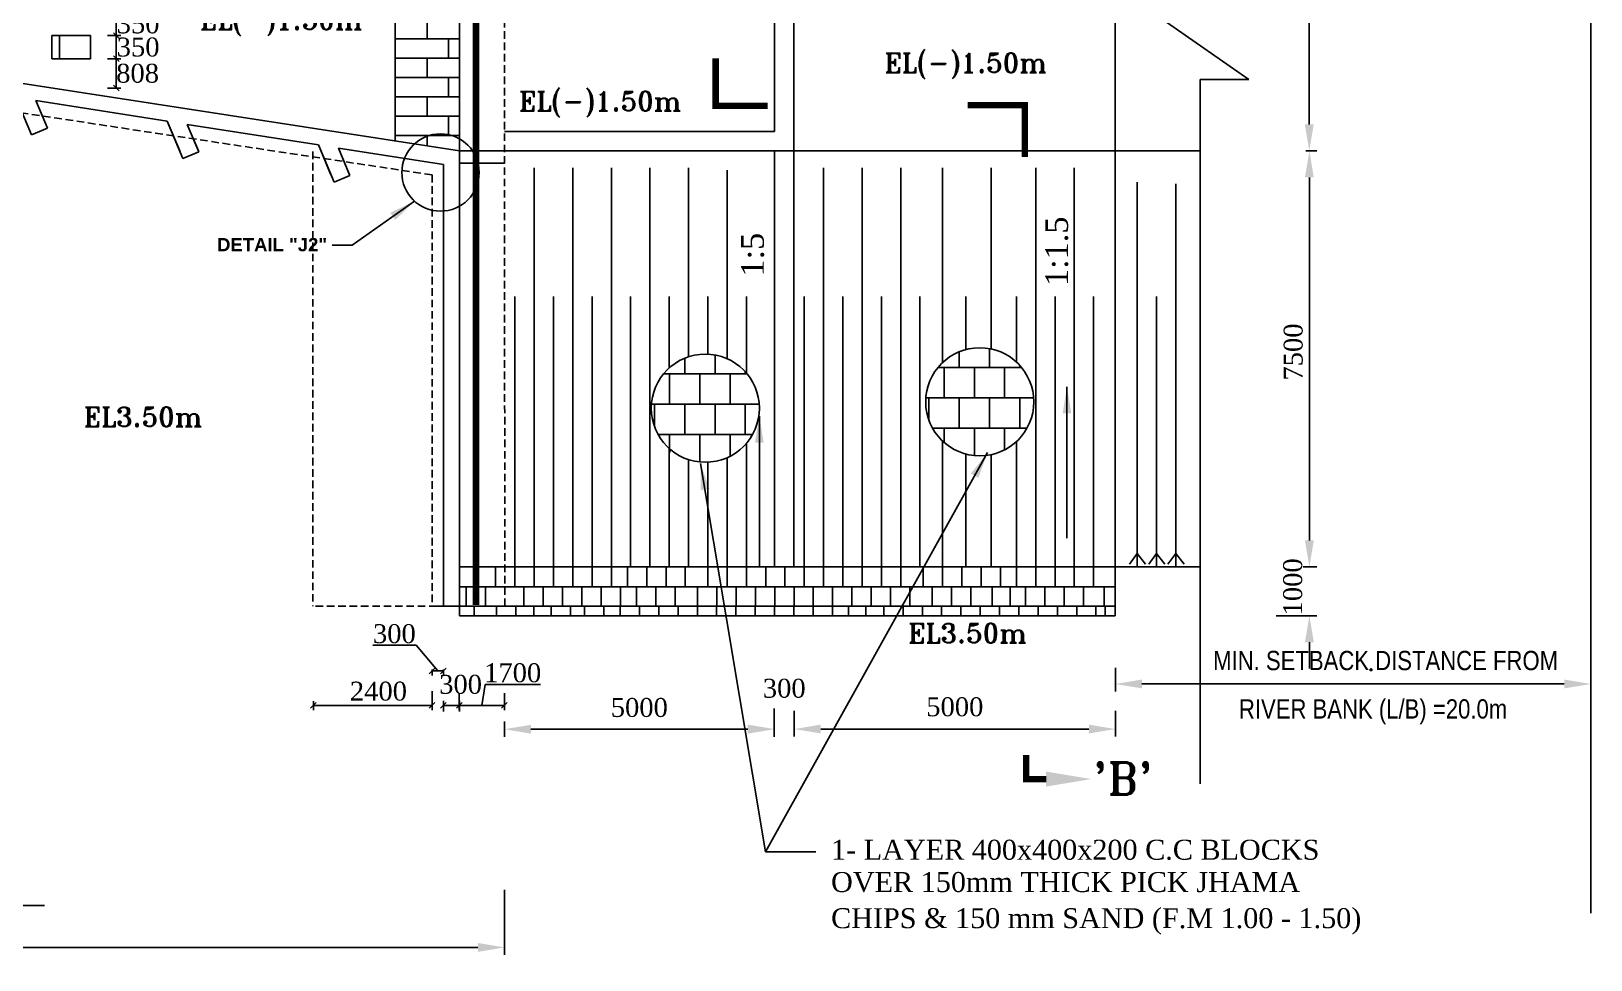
# Model space of a CAD drawing. Extents: x -298162 to 1078160, y -513173 to -216568.
# Drawn here: x 40347 to 60966, y -274691 to -262413 of the extents above; entities that cross this region are included whole.
import ezdxf

# ---------------------------------------------------------------- set-up
doc = ezdxf.new("R2010")
doc.units = 0
doc.header["$MEASUREMENT"] = 0
doc.linetypes.add('DASHED', pattern=[0.75, 0.5, -0.25])
doc.layers.get('0').update_dxf_attribs({"linetype": 'CONTINUOUS'})
doc.layers.get('DEFPOINTS').update_dxf_attribs({"linetype": 'CONTINUOUS'})
for name, color, linetype in [('LINE', 7, 'CONTINUOUS'), ('SLOPECON', 12, 'CONTINUOUS'), ('SLOPEEARTH', 3, 'CONTINUOUS'), ('TEXT', 10, 'CONTINUOUS')]:
    doc.layers.add(name, color=color, linetype=linetype)
doc.styles.add('ARIAL', font='ARIALN.TTF')
doc.styles.add('ARIAL NARROW', font='ARIALN.TTF')
doc.styles.add('BIG', font='ROMANT.SHX')
doc.styles.get("Standard").update_dxf_attribs({"font": 'times.ttf', "height": 250})
doc.styles.add('sum', font='arialbd.ttf')
doc.dimstyles.new('3', dxfattribs={"dimtxt": 225, "dimasz": 350, "dimexe": 100, "dimexo": 25, "dimgap": 9, "dimtad": 0, "dimdec": 0, "dimzin": 0, "dimdsep": 46, "dimtxsty": 'Standard', "dimcen": 0, "dimclrt": 256, "dimadec": 0, "dimazin": 0, "dimtfac": 1, "dimtdec": 0, "dimtofl": 0, "dimtmove": 2, "dimatfit": 3, "dimfxl": 1, "dimtolj": 1, "dimtzin": 0, "dimarcsym": 0})
doc.dimstyles.new('Oblique', dxfattribs={"dimtxt": 75, "dimasz": 75, "dimexe": 60, "dimexo": 60, "dimgap": 25, "dimtad": 2, "dimtih": 1, "dimtoh": 1, "dimdec": 0, "dimzin": 0, "dimdsep": 46, "dimtxsty": 'Standard', "dimblk": 'OBLIQUE', "dimcen": 0, "dimadec": 0, "dimazin": 0, "dimtfac": 1, "dimtdec": 0, "dimtofl": 0, "dimtmove": 0, "dimatfit": 3, "dimldrblk": 'NONE', "dimfxl": 1, "dimtolj": 1, "dimtzin": 0, "dimarcsym": 0})

# ---------------------------------------------------------------- blocks, each defined once
blk = doc.blocks.new('_Oblique')
at = {"color": 0, "linetype": 'ByBlock', "lineweight": -2}
blk.add_line((-0.5, -0.5), (0.5, 0.5), dxfattribs=at)
blk = doc.blocks.new('*D102')
at = {"layer": 'DEFPOINTS', "color": 0, "lineweight": -2}
for p in [(46007, -271106), (46604, -271106), (46007, -271328)]:
    blk.add_point(p, dxfattribs=at)
at = {"layer": 'LINE', "color": 0, "lineweight": -2}
for p, q in [((46306, -271328), (46347, -271050)), ((46347, -271050), (47079, -271050)), ((46007, -271166), (46007, -271388)), ((46604, -271328), (46007, -271328)), ((46604, -271166), (46604, -271388))]:
    blk.add_line(p, q, dxfattribs=at)
at = {"layer": 'LINE', "color": 0, "lineweight": -2, "xscale": 75, "yscale": 75, "zscale": 75, "rotation": 180}
blk.add_blockref('_Oblique', (46007, -271328), dxfattribs=at)
at = {"layer": 'LINE', "color": 0, "lineweight": -2, "xscale": 75, "yscale": 75, "zscale": 75}
blk.add_blockref('_Oblique', (46604, -271328), dxfattribs=at)
at = {"layer": 'LINE', "color": 0, "insert": (46713, -270897), "char_height": 250, "attachment_point": 5}
blk.add_mtext('\\A1;1700', dxfattribs=at)
blk = doc.blocks.new('_None')
blk = doc.blocks.new('*D103')
at = {"layer": 'DEFPOINTS', "color": 0, "lineweight": -2}
for p in [(46604, -271514), (50171, -271345), (46604, -271642)]:
    blk.add_point(p, dxfattribs=at)
at = {"layer": 'LINE', "color": 0, "lineweight": -2}
for p, q in [((46604, -271539), (46604, -271742)), ((50171, -271370), (50171, -271742)), ((49821, -271642), (46954, -271642))]:
    blk.add_line(p, q, dxfattribs=at)
for points in [[(46954, -271583), (46954, -271700), (46604, -271642)], [(49821, -271583), (49821, -271700), (50171, -271642)]]:
    blk.add_solid(points, dxfattribs=at)
at = {"layer": 'LINE', "insert": (48387, -271356), "char_height": 250, "attachment_point": 5}
blk.add_mtext('\\A1;5000', dxfattribs=at)
blk = doc.blocks.new('*D104')
at = {"layer": 'DEFPOINTS', "color": 0, "lineweight": -2}
for p in [(50171, -271581), (50171, -271640), (50436, -271581)]:
    blk.add_point(p, dxfattribs=at)
at = {"layer": 'LINE', "color": 0, "lineweight": -2}
for p, q in [((49821, -271640), (49471, -271640)), ((50171, -271606), (50171, -271740)), ((50436, -271606), (50436, -271740)), ((50786, -271640), (51136, -271640))]:
    blk.add_line(p, q, dxfattribs=at)
for points in [[(49821, -271581), (49821, -271698), (50171, -271640)], [(50786, -271581), (50786, -271698), (50436, -271640)]]:
    blk.add_solid(points, dxfattribs=at)
at = {"layer": 'LINE', "insert": (50303, -271102), "char_height": 250, "attachment_point": 5}
blk.add_mtext('\\A1;300', dxfattribs=at)
blk = doc.blocks.new('*D105')
at = {"layer": 'DEFPOINTS', "color": 0, "lineweight": -2}
for p in [(50436, -271375), (54681, -271375), (50436, -271640)]:
    blk.add_point(p, dxfattribs=at)
at = {"layer": 'LINE', "color": 0, "lineweight": -2}
for p, q in [((50436, -271400), (50436, -271740)), ((54681, -271400), (54681, -271740)), ((54331, -271640), (50786, -271640))]:
    blk.add_line(p, q, dxfattribs=at)
for points in [[(50786, -271581), (50786, -271698), (50436, -271640)], [(54331, -271581), (54331, -271698), (54681, -271640)]]:
    blk.add_solid(points, dxfattribs=at)
at = {"layer": 'LINE', "insert": (52558, -271347), "char_height": 250, "attachment_point": 5}
blk.add_mtext('\\A1;5000', dxfattribs=at)
blk = doc.blocks.new('*D106')
at = {"layer": 'DEFPOINTS', "color": 0, "lineweight": -2}
for p in [(57137, -269496), (56782, -270141), (57246, -270141)]:
    blk.add_point(p, dxfattribs=at)
at = {"layer": 'LINE', "color": 0, "lineweight": -2}
for p, q in [((57246, -269146), (57246, -268796)), ((57162, -269496), (57346, -269496)), ((56807, -270141), (57346, -270141)), ((57246, -270491), (57246, -270841))]:
    blk.add_line(p, q, dxfattribs=at)
for points in [[(57187, -269146), (57304, -269146), (57246, -269496)], [(57187, -270491), (57304, -270491), (57246, -270141)]]:
    blk.add_solid(points, dxfattribs=at)
at = {"layer": 'LINE', "insert": (57026, -269760), "char_height": 250, "attachment_point": 5, "rotation": 90}
blk.add_mtext('\\A1;1000', dxfattribs=at)
blk = doc.blocks.new('*D107')
at = {"layer": 'DEFPOINTS', "color": 0, "lineweight": -2}
for p in [(57175, -263996), (57137, -269496), (57246, -269496)]:
    blk.add_point(p, dxfattribs=at)
at = {"layer": 'LINE', "color": 0, "lineweight": -2}
for p, q in [((57200, -263996), (57346, -263996)), ((57246, -264346), (57246, -269146)), ((57162, -269496), (57346, -269496))]:
    blk.add_line(p, q, dxfattribs=at)
for points in [[(57187, -264346), (57304, -264346), (57246, -263996)], [(57187, -269146), (57304, -269146), (57246, -269496)]]:
    blk.add_solid(points, dxfattribs=at)
at = {"layer": 'LINE', "insert": (57033, -266655), "char_height": 250, "attachment_point": 5, "rotation": 90}
blk.add_mtext('\\A1;7500', dxfattribs=at)
blk = doc.blocks.new('*D124')
at = {"layer": 'DEFPOINTS', "color": 0, "lineweight": -2}
for p in [(56980, -260022), (57175, -263996), (57244, -263996)]:
    blk.add_point(p, dxfattribs=at)
at = {"layer": 'LINE', "color": 0, "lineweight": -2}
for p, q in [((57005, -260022), (57344, -260022)), ((57244, -260372), (57244, -263646)), ((57200, -263996), (57344, -263996))]:
    blk.add_line(p, q, dxfattribs=at)
for points in [[(57186, -260372), (57303, -260372), (57244, -260022)], [(57186, -263646), (57303, -263646), (57244, -263996)]]:
    blk.add_solid(points, dxfattribs=at)
at = {"layer": 'LINE', "insert": (57005, -261870), "char_height": 250, "attachment_point": 5, "rotation": 90}
blk.add_mtext('\\A1;5500', dxfattribs=at)
blk = doc.blocks.new('*D125')
at = {"layer": 'DEFPOINTS', "color": 0, "lineweight": -2}
for p in [(45647, -271079), (44079, -271213), (45647, -271328)]:
    blk.add_point(p, dxfattribs=at)
at = {"layer": 'LINE', "color": 0, "lineweight": -2}
for p, q in [((44079, -271273), (44079, -271388)), ((44079, -271328), (45647, -271328)), ((45647, -271139), (45647, -271388))]:
    blk.add_line(p, q, dxfattribs=at)
at = {"layer": 'LINE', "color": 0, "lineweight": -2, "xscale": 75, "yscale": 75, "zscale": 75, "rotation": 180}
blk.add_blockref('_Oblique', (44079, -271328), dxfattribs=at)
at = {"layer": 'LINE', "color": 0, "lineweight": -2, "xscale": 75, "yscale": 75, "zscale": 75}
blk.add_blockref('_Oblique', (45647, -271328), dxfattribs=at)
at = {"layer": 'LINE', "color": 0, "insert": (44938, -271140), "char_height": 250, "attachment_point": 5}
blk.add_mtext('\\A1;2400', dxfattribs=at)
blk = doc.blocks.new('*D128')
at = {"layer": 'DEFPOINTS', "color": 0, "lineweight": -2}
for p in [(45797, -271328), (45797, -271468), (46009, -271468)]:
    blk.add_point(p, dxfattribs=at)
at = {"layer": 'LINE', "color": 0, "lineweight": -2}
for p, q in [((45797, -271408), (45797, -271268)), ((46009, -271328), (45797, -271328)), ((46009, -271408), (46009, -271268))]:
    blk.add_line(p, q, dxfattribs=at)
at = {"layer": 'LINE', "color": 0, "lineweight": -2, "xscale": 75, "yscale": 75, "zscale": 75, "rotation": 180}
blk.add_blockref('_Oblique', (45797, -271328), dxfattribs=at)
at = {"layer": 'LINE', "color": 0, "lineweight": -2, "xscale": 75, "yscale": 75, "zscale": 75}
blk.add_blockref('_Oblique', (46009, -271328), dxfattribs=at)
at = {"layer": 'LINE', "color": 0, "insert": (46024, -271050), "char_height": 250, "attachment_point": 5}
blk.add_mtext('\\A1;300', dxfattribs=at)
blk = doc.blocks.new('*D131')
at = {"layer": 'DEFPOINTS', "color": 0, "lineweight": -2}
for p in [(46604, -273741), (22910, -274073), (46604, -274527)]:
    blk.add_point(p, dxfattribs=at)
at = {"layer": 'LINE', "color": 0, "lineweight": -2}
for p, q in [((46604, -273766), (46604, -274627)), ((22910, -274098), (22910, -274627)), ((23260, -274527), (34301, -274527)), ((46254, -274527), (35213, -274527))]:
    blk.add_line(p, q, dxfattribs=at)
for points in [[(23260, -274468), (23260, -274585), (22910, -274527)], [(46254, -274468), (46254, -274585), (46604, -274527)]]:
    blk.add_solid(points, dxfattribs=at)
at = {"layer": 'LINE', "insert": (34757, -274527), "char_height": 250, "attachment_point": 5}
blk.add_mtext('\\A1;35850', dxfattribs=at)
blk = doc.blocks.new('*D132')
at = {"layer": 'DEFPOINTS', "color": 0, "lineweight": -2}
for p in [(60966, -270477), (54681, -270804), (54681, -271044)]:
    blk.add_point(p, dxfattribs=at)
at = {"layer": 'LINE', "color": 0, "lineweight": -2}
for p, q in [((60966, -270502), (60966, -271144)), ((54681, -270829), (54681, -271144)), ((60616, -271044), (55031, -271044))]:
    blk.add_line(p, q, dxfattribs=at)
for points in [[(55031, -270985), (55031, -271102), (54681, -271044)], [(60616, -270985), (60616, -271102), (60966, -271044)]]:
    blk.add_solid(points, dxfattribs=at)
at = {"layer": 'LINE', "insert": (58060, -270751), "char_height": 250, "attachment_point": 5}
blk.add_mtext('\\A1;.', dxfattribs=at)
blk = doc.blocks.new('*D215')
at = {"layer": 'DEFPOINTS', "color": 0, "lineweight": -2}
for p in [(41298, -262165), (41298, -262471), (41473, -262471)]:
    blk.add_point(p, dxfattribs=at)
at = {"layer": 'LINE', "color": 0, "lineweight": -2}
for p, q in [((41358, -262165), (41533, -262165)), ((41473, -262165), (41473, -262471)), ((41358, -262471), (41533, -262471))]:
    blk.add_line(p, q, dxfattribs=at)
at = {"layer": 'LINE', "color": 0, "lineweight": -2, "xscale": 75, "yscale": 75, "zscale": 75}
for p, rotation in [((41473, -262165), 90), ((41473, -262471), 270)]:
    blk.add_blockref('_Oblique', p, dxfattribs=dict(at, rotation=rotation))
at = {"layer": 'LINE', "color": 0, "insert": (41761, -262318), "char_height": 250, "attachment_point": 5}
blk.add_mtext('\\A1;350', dxfattribs=at)
blk = doc.blocks.new('*D216')
at = {"layer": 'DEFPOINTS', "color": 0, "lineweight": -2}
for p in [(41298, -262471), (41298, -262777), (41473, -262777)]:
    blk.add_point(p, dxfattribs=at)
at = {"layer": 'LINE', "color": 0, "lineweight": -2}
for p, q in [((41358, -262471), (41533, -262471)), ((41473, -262471), (41473, -262777)), ((41358, -262777), (41533, -262777))]:
    blk.add_line(p, q, dxfattribs=at)
at = {"layer": 'LINE', "color": 0, "lineweight": -2, "xscale": 75, "yscale": 75, "zscale": 75}
for p, rotation in [((41473, -262471), 90), ((41473, -262777), 270)]:
    blk.add_blockref('_Oblique', p, dxfattribs=dict(at, rotation=rotation))
at = {"layer": 'LINE', "color": 0, "insert": (41761, -262624), "char_height": 250, "attachment_point": 5}
blk.add_mtext('\\A1;350', dxfattribs=at)
blk = doc.blocks.new('*D244')
at = {"layer": 'DEFPOINTS', "color": 0, "lineweight": -2}
for p in [(45647, -270793), (45797, -270793), (45797, -270872)]:
    blk.add_point(p, dxfattribs=at)
at = {"layer": 'LINE', "color": 0, "lineweight": -2}
for p, q in [((45437, -270532), (44862, -270532)), ((45722, -270872), (45437, -270532)), ((45647, -270853), (45647, -270932)), ((45647, -270872), (45797, -270872)), ((45797, -270853), (45797, -270932))]:
    blk.add_line(p, q, dxfattribs=at)
at = {"layer": 'LINE', "color": 0, "lineweight": -2, "xscale": 75, "yscale": 75, "zscale": 75, "rotation": 180}
blk.add_blockref('_Oblique', (45647, -270872), dxfattribs=at)
at = {"layer": 'LINE', "color": 0, "lineweight": -2, "xscale": 75, "yscale": 75, "zscale": 75}
blk.add_blockref('_Oblique', (45797, -270872), dxfattribs=at)
at = {"layer": 'LINE', "color": 0, "insert": (45149, -270380), "char_height": 250, "attachment_point": 5}
blk.add_mtext('\\A1;300', dxfattribs=at)
blk = doc.blocks.new('*D519')
at = {"layer": 'DEFPOINTS', "color": 0, "lineweight": -2}
for p in [(41313, -262777), (41298, -263165), (41473, -263165)]:
    blk.add_point(p, dxfattribs=at)
at = {"layer": 'LINE', "color": 0, "lineweight": -2}
for p, q in [((41373, -262777), (41533, -262777)), ((41473, -262777), (41473, -263165)), ((41358, -263165), (41533, -263165))]:
    blk.add_line(p, q, dxfattribs=at)
at = {"layer": 'LINE', "color": 0, "lineweight": -2, "xscale": 75, "yscale": 75, "zscale": 75}
for p, rotation in [((41473, -262777), 90), ((41473, -263165), 270)]:
    blk.add_blockref('_Oblique', p, dxfattribs=dict(at, rotation=rotation))
at = {"layer": 'LINE', "color": 0, "insert": (41754, -262971), "char_height": 250, "attachment_point": 5}
blk.add_mtext('\\A1;808', dxfattribs=at)

msp = doc.modelspace()

# ---------------------------------------------------------------- hatches: boundary and pattern name
at = {"layer": 'LINE'}
h = msp.add_hatch(dxfattribs=at)
h.set_pattern_fill('AR-B88', color=0, scale=50, style=0)
h.set_pattern_definition([(0, (51216, -33660.7), (0, 400), []), (90, (51215.98, -33660.7), (-200, 400), [400, -400])])
edge = h.paths.add_edge_path()
edge.add_arc((52888.107, -267313.09), 714.762, 0, 360)
h = msp.add_hatch(dxfattribs=at)
h.set_pattern_fill('AR-B88', color=0, scale=50, style=0)
h.set_pattern_definition([(0, (47587.85, -33745.06), (0, 400), []), (90, (47587.85, -33745.06), (-200, 400), [400, -400])])
edge = h.paths.add_edge_path()
edge.add_arc((49259.972, -267397.443), 714.762, 0, 360)

# ---------------------------------------------------------------- linework, layer by layer
at = {"layer": 'LINE', "color": 0}
for p, q in [((60966.155, -253151.09), (60966.155, -274073.568)), ((45159.155, -260158.337), (45159.155, -262784.477)), ((46009.155, -260021.818), (46009.155, -263995.568)), ((46009.155, -260021.818), (46009.155, -262784.477)), ((50174.155, -261296.818), (50174.155, -262805.568)), ((50429.155, -261296.818), (50429.155, -262805.568)), ((54679.155, -261296.818), (54679.155, -262805.568)), ((54679.155, -261296.818), (54679.155, -262805.568)), ((45584.155, -262261.175), (45584.155, -262516.175)), ((40619.68, -262471.385), (41129.68, -262471.385)), ((40619.68, -262471.385), (40619.68, -262777.385)), ((40721.68, -262471.385), (40721.68, -262777.385)), ((41129.68, -262471.385), (41129.68, -262777.385)), ((55354.879, -262295.021), (56443.729, -263049.821)), ((45159.155, -262516.175), (46009.155, -262516.175)), ((45864.52, -262771.175), (45864.52, -262516.175)), ((46009.155, -263995.568), (38104.155, -262777.143)), ((40619.68, -262777.385), (41129.68, -262777.385)), ((45159.155, -262771.175), (46009.155, -262771.175)), ((45159.155, -262784.477), (45159.155, -263858.471)), ((45584.155, -262771.175), (45584.155, -263026.175)), ((46009.155, -262784.477), (46009.155, -263995.568)), ((50174.155, -263103.068), (50174.155, -262805.568)), ((50429.155, -263103.068), (50429.155, -262805.568)), ((54679.155, -262805.568), (54679.155, -263103.068)), ((45159.155, -263026.175), (46009.155, -263026.175)), ((45864.52, -263026.175), (45864.52, -263281.175)), ((55801.374, -263049.821), (55801.374, -269495.568)), ((55801.374, -263049.821), (56443.729, -263049.821)), ((40146.104, -263290.108), (40352.172, -263782.06)), ((45159.155, -263281.175), (46009.155, -263281.175)), ((45584.155, -263281.175), (45584.155, -263536.175)), ((50174.155, -263103.068), (50174.155, -263740.568)), ((50429.155, -263103.068), (50429.155, -269495.568)), ((54679.155, -263103.068), (54679.155, -269495.568)), ((42146.104, -263603.859), (40410.224, -263331.542)), ((42146.104, -263603.859), (40410.224, -263331.542)), ((42146.104, -263603.859), (40410.224, -263331.542)), ((40410.224, -263331.542), (40562.103, -263694.124)), ((42146.104, -263603.859), (42310.504, -263996.335)), ((42146.104, -263603.859), (42352.172, -264095.81)), ((44145.986, -263917.591), (42410.224, -263645.293)), ((44145.986, -263917.591), (42410.224, -263645.293)), ((44145.986, -263917.591), (42410.224, -263645.293)), ((42410.224, -263645.293), (42557.269, -263996.335)), ((42410.224, -263645.293), (42562.103, -264007.875)), ((45159.155, -263536.175), (46009.155, -263536.175)), ((45864.52, -263536.175), (45864.52, -263791.175)), ((44145.986, -263917.591), (44310.387, -264310.068)), ((44145.986, -263917.591), (44352.055, -264409.543)), ((45159.155, -263791.175), (46009.155, -263791.175)), ((45584.155, -263791.175), (45584.155, -263927.02)), ((46604.155, -263740.568), (50174.155, -263740.568)), ((45796.655, -264176.54), (44410.107, -263959.025)), ((45796.655, -264176.54), (44410.107, -263959.025)), ((45796.655, -264176.54), (44410.107, -263959.025)), ((44410.107, -263959.025), (44557.152, -264310.068)), ((44410.107, -263959.025), (44561.986, -264321.607)), ((46009.155, -263995.568), (46009.155, -269495.568)), ((46604.155, -263995.568), (50641.655, -263995.568)), ((50174.155, -263995.568), (55801.374, -263995.568)), ((50174.155, -263995.568), (50174.155, -269495.568)), ((45796.655, -264175.746), (45796.655, -270013.556)), ((46232.711, -265593.58), (46232.711, -265593.032)), ((46009.155, -269495.568), (54679.155, -269495.568)), ((46009.155, -269495.568), (46009.155, -270013.556)), ((46487.711, -269758.556), (46487.711, -269503.556)), ((46742.711, -269758.556), (46742.711, -269503.556)), ((46997.711, -269758.556), (46997.711, -269503.556)), ((47252.711, -269758.556), (47252.711, -269503.556)), ((47507.711, -269758.556), (47507.711, -269503.556)), ((47762.711, -269758.556), (47762.711, -269503.556)), ((48017.711, -269758.556), (48017.711, -269503.556)), ((48230.211, -269758.556), (48230.211, -269503.556)), ((48485.211, -269758.556), (48485.211, -269503.556)), ((48740.211, -269758.556), (48740.211, -269503.556)), ((48995.211, -269758.556), (48995.211, -269503.556)), ((49292.711, -269758.556), (49292.711, -269503.556)), ((49547.711, -269758.556), (49547.711, -269503.556)), ((49802.711, -269758.556), (49802.711, -269503.556)), ((50057.711, -269758.556), (50057.711, -269503.556)), ((50174.155, -269495.568), (55801.374, -269495.568)), ((50312.711, -269758.556), (50312.711, -269503.556)), ((50567.711, -269758.556), (50567.711, -269503.556)), ((50822.711, -269758.556), (50822.711, -269503.556)), ((51077.711, -269758.556), (51077.711, -269503.556)), ((51332.711, -269758.556), (51332.711, -269503.556)), ((51587.711, -269758.556), (51587.711, -269503.556)), ((51842.711, -269758.556), (51842.711, -269503.556)), ((52140.211, -269758.556), (52140.211, -269503.556)), ((52395.211, -269758.556), (52395.211, -269503.556)), ((52650.211, -269758.556), (52650.211, -269503.556)), ((52905.211, -269758.556), (52905.211, -269503.556)), ((53162.808, -269758.556), (53162.808, -269503.556)), ((53372.711, -269758.556), (53372.711, -269503.556)), ((53627.711, -269758.556), (53627.711, -269503.556)), ((53882.711, -269758.556), (53882.711, -269503.556)), ((54137.711, -269758.556), (54137.711, -269503.556)), ((54392.711, -269758.556), (54392.711, -269503.556)), ((54679.155, -269495.568), (55801.374, -269495.568)), ((54679.155, -270013.556), (54679.155, -269495.568)), ((55801.374, -269495.568), (55801.374, -272366.09)), ((46009.155, -269758.009), (54679.155, -269758.009)), ((46097.535, -270013.556), (46097.535, -269758.556)), ((46352.535, -270013.556), (46352.535, -269758.556)), ((46862.535, -270013.556), (46862.535, -269758.556)), ((47117.535, -270013.556), (47117.535, -269758.556)), ((47372.535, -270013.556), (47372.535, -269758.556)), ((47627.535, -270013.556), (47627.535, -269758.556)), ((47882.535, -270013.556), (47882.535, -269758.556)), ((48137.535, -270013.556), (48137.535, -269758.556)), ((48350.035, -270013.556), (48350.035, -269758.556)), ((48605.035, -270013.556), (48605.035, -269758.556)), ((48860.035, -270013.556), (48860.035, -269758.556)), ((49157.535, -270013.556), (49157.535, -269758.556)), ((49412.535, -270013.556), (49412.535, -269758.556)), ((49667.535, -270013.556), (49667.535, -269758.556)), ((49922.535, -270013.556), (49922.535, -269758.556)), ((50177.535, -270013.556), (50177.535, -269758.556)), ((50432.535, -270013.556), (50432.535, -269758.556)), ((50687.535, -270013.556), (50687.535, -269758.556)), ((50942.535, -270013.556), (50942.535, -269758.556)), ((51197.535, -270013.556), (51197.535, -269758.556)), ((51452.535, -270013.556), (51452.535, -269758.556)), ((51707.535, -270013.556), (51707.535, -269758.556)), ((51962.535, -270013.556), (51962.535, -269758.556)), ((52260.035, -270013.556), (52260.035, -269758.556)), ((52515.035, -270013.556), (52515.035, -269758.556)), ((52770.035, -270013.556), (52770.035, -269758.556)), ((53053.87, -270013.556), (53053.87, -269758.556)), ((53290.011, -270013.556), (53290.011, -269758.556)), ((53492.535, -270013.556), (53492.535, -269758.556)), ((53747.535, -270013.556), (53747.535, -269758.556)), ((54002.535, -270013.556), (54002.535, -269758.556)), ((54257.535, -270013.556), (54257.535, -269758.556)), ((54531.235, -270013.556), (54531.235, -269758.556)), ((45698.741, -270013.556), (54679.155, -270013.556)), ((45796.655, -270013.556), (54679.155, -270013.556)), ((46009.155, -270141.056), (46009.155, -270013.556)), ((46202.694, -270141.056), (46202.694, -270013.556)), ((46500.194, -270141.056), (46500.194, -270013.556)), ((46755.194, -270141.056), (46755.194, -270013.556)), ((46992.99, -270141.056), (46992.99, -270013.556)), ((47222.694, -270141.056), (47222.694, -270013.556)), ((47477.694, -270141.056), (47477.694, -270013.556)), ((47663.27, -270141.056), (47663.27, -270013.556)), ((47918.27, -270141.056), (47918.27, -270013.556)), ((48134.155, -270141.056), (48134.155, -270013.556)), ((48389.155, -270141.056), (48389.155, -270013.556)), ((48644.155, -270141.056), (48644.155, -270013.556)), ((48899.155, -270141.056), (48899.155, -270013.556)), ((49154.155, -270141.056), (49154.155, -270013.556)), ((49409.155, -270141.056), (49409.155, -270013.556)), ((49664.155, -270141.056), (49664.155, -270013.556)), ((49919.155, -270141.056), (49919.155, -270013.556)), ((50174.155, -270141.056), (50174.155, -270013.556)), ((50429.155, -270141.056), (50429.155, -270013.556)), ((50684.155, -270141.056), (50684.155, -270013.556)), ((50939.155, -270141.056), (50939.155, -270013.556)), ((51151.655, -270141.056), (51151.655, -270013.556)), ((51383.607, -270141.056), (51383.607, -270013.556)), ((51619.155, -270141.056), (51619.155, -270013.556)), ((51874.155, -270141.056), (51874.155, -270013.556)), ((52129.155, -270141.056), (52129.155, -270013.556)), ((52384.155, -270141.056), (52384.155, -270013.556)), ((52639.155, -270141.056), (52639.155, -270013.556)), ((52894.155, -270141.056), (52894.155, -270013.556)), ((53149.155, -270141.056), (53149.155, -270013.556)), ((53404.155, -270141.056), (53404.155, -270013.556)), ((53659.155, -270141.056), (53659.155, -270013.556)), ((53914.155, -270141.056), (53914.155, -270013.556)), ((54169.155, -270141.056), (54169.155, -270013.556)), ((54424.155, -270141.056), (54424.155, -270013.556)), ((54543.741, -270141.056), (54543.741, -270013.556)), ((54679.155, -270141.056), (54679.155, -270013.556)), ((54679.155, -270141.056), (46009.155, -270141.056))]:
    msp.add_line(p, q, dxfattribs=at)
at = {"layer": 'LINE', "color": 0, "linetype": 'DASHED', "ltscale": 200}
for p, q in [((46607.535, -270013.556), (46604.155, -253993.511)), ((45646.655, -264312.705), (39370.57, -263364.346)), ((44071.655, -264004.798), (44071.655, -270013.556)), ((45646.655, -264312.705), (45646.655, -270013.556)), ((46607.535, -270013.556), (44071.655, -270013.556))]:
    msp.add_line(p, q, dxfattribs=at)
at = {"layer": 'LINE', "color": 0, "linetype": 'ByBlock', "lineweight": -2}
for p, q in [((40352.172, -263782.06), (40562.103, -263694.124)), ((42352.172, -264095.81), (42562.103, -264007.875)), ((46009.199, -263995.568), (46605.471, -263995.442)), ((44352.055, -264409.543), (44561.986, -264321.607)), ((46009.189, -264160.114), (46605.461, -264159.988))]:
    msp.add_line(p, q, dxfattribs=at)
at = {"layer": 'LINE'}
msp.add_line((50056.742, -273261.506), (50721.634, -273261.506), dxfattribs=at)
at = {"layer": 'LINE', "color": 0, "linetype": 'DASHED', "ltscale": 200, "const_width": 85}
for points in [[(46228.03, -253999.818), (46228.03, -262805.568)], [(46228.03, -262805.568), (46228.03, -270001.568)]]:
    msp.add_lwpolyline(points, dxfattribs=at)
at = {"layer": 'LINE', "color": 0, "const_width": 85}
for points in [[(49396.859, -262770.259), (49396.859, -263399.748), (50085.426, -263399.748)], [(52727.97, -263391.367), (53484.372, -263391.367), (53484.372, -264075.933)], [(53501.222, -271981.155), (53501.222, -272301.079), (53641.046, -272301.079)], [(53640.154, -272301.079), (53769.991, -272301.079)]]:
    msp.add_lwpolyline(points, dxfattribs=at)
at = {"layer": 'LINE', "color": 0}
msp.add_lwpolyline([(40525.022, -273972.651), (35594.669, -273972.651), (35594.669, -273606.651), (35107.669, -274303.651), (35107.669, -273987.651), (28736.003, -273987.651)], dxfattribs=at)
for centre, radius in [((45758.915, -264281.616), 511.27), ((52888.107, -267313.09), 714.762), ((49259.972, -267397.443), 714.762)]:
    msp.add_circle(centre, radius, dxfattribs=at)
msp.add_solid([(53764.251, -272400.246), (53764.251, -272201.912), (54359.251, -272301.079)], dxfattribs=at)
at = {"layer": 'SLOPECON', "color": 0}
for p, q in [((46997.711, -269495.568), (46997.711, -264220.703)), ((47507.711, -269495.568), (47507.711, -264220.703)), ((48017.711, -269495.568), (48017.711, -264220.703)), ((48527.711, -269495.568), (48527.711, -264220.703)), ((49037.711, -266718.116), (49037.711, -264220.703)), ((49547.711, -266743.156), (49547.711, -264248.84)), ((50822.711, -269495.568), (50822.711, -264220.703)), ((51332.711, -269495.568), (51332.711, -264220.703)), ((51842.711, -269495.568), (51842.711, -264220.703)), ((52395.211, -266795.462), (52395.211, -264220.703)), ((53038.781, -266614.389), (53038.781, -264220.703)), ((53627.711, -269495.568), (53627.711, -264220.703)), ((54137.711, -269495.568), (54137.711, -264220.703)), ((46742.711, -269495.568), (46742.711, -265922.84)), ((47252.711, -269495.568), (47252.711, -265922.84)), ((47762.711, -269495.568), (47762.711, -265922.84)), ((48272.711, -269495.568), (48272.711, -265922.84)), ((48782.711, -266865.365), (48782.711, -265922.84)), ((49292.711, -266683.431), (49292.711, -265922.84)), ((49802.711, -266932.341), (49802.711, -265922.84)), ((50567.711, -269495.568), (50567.711, -265922.84)), ((51077.711, -269495.568), (51077.711, -265922.84)), ((51587.711, -269495.568), (51587.711, -265922.84)), ((52097.711, -269495.568), (52097.711, -265922.84)), ((52705.068, -266622.161), (52705.068, -265922.84)), ((53372.711, -266787.69), (53372.711, -265922.84)), ((53882.711, -269495.568), (53882.711, -265922.84)), ((54392.711, -269495.568), (54392.711, -265922.84)), ((52395.211, -267983.568), (52395.211, -267830.717)), ((52395.211, -269495.568), (52395.211, -267830.717)), ((48782.711, -269495.568), (48782.711, -267929.521)), ((48790.4, -267984.568), (48790.4, -267936.318)), ((49802.711, -269495.568), (49802.711, -267862.545)), ((52705.068, -269495.568), (52705.068, -268004.018)), ((53038.781, -269495.568), (53038.781, -268011.79)), ((53372.711, -267983.568), (53372.711, -267838.49)), ((53372.711, -269495.568), (53372.711, -267838.49)), ((49037.711, -269495.568), (49037.711, -268076.77)), ((49292.711, -269495.568), (49292.711, -268111.455)), ((49547.711, -269495.568), (49547.711, -268051.73))]:
    msp.add_line(p, q, dxfattribs=at)
at = {"layer": 'SLOPEEARTH', "color": 0}
for p, q in [((54968.535, -269495.568), (54968.535, -264409.84)), ((55478.535, -269495.568), (55478.535, -264432.84)), ((55223.535, -269495.568), (55223.535, -265922.84)), ((54968.535, -269320.125), (54866.059, -269459.964)), ((54968.535, -269320.125), (55078.408, -269459.964)), ((55223.535, -269320.125), (55121.059, -269459.964)), ((55223.535, -269320.125), (55333.408, -269459.964)), ((55478.535, -269320.125), (55376.059, -269459.964)), ((55478.535, -269320.125), (55588.408, -269459.964))]:
    msp.add_line(p, q, dxfattribs=at)

# ---------------------------------------------------------------- texts
at = {"color": 0, "ltscale": 2, "insert": (44259.683, -265147.703), "char_height": 175.02407, "width": 2795.64227, "attachment_point": 3, "style": 'sum'}
msp.add_mtext('DETAIL "J2"', dxfattribs=at)
at = {"layer": 'LINE', "color": 0}
for s, p in [('1:1.5', (54054.177, -265782.229)), ('1:5', (50033.111, -265657.504))]:
    msp.add_text(s, height=300, rotation=90, dxfattribs=at).set_placement(p)
for s, height, style, p in [('MIN. SETBACK DISTANCE FROM ', 255, 'ARIAL', (55973.372, -270861.09)), ('RIVER BANK (L/B) =20.0m ', 255, 'ARIAL NARROW', (56314.372, -271501.09)), ("'B'", 425, 'BIG', (54378.313, -272506.266))]:
    msp.add_text(s, height=height, dxfattribs=dict(at, style=style)).set_placement(p)
for s, p in [('1- LAYER 400x400x200 C.C BLOCKS', (50922.257, -273367.169)), ('OVER 150mm THICK PICK JHAMA', (50922.257, -273794.42)), ('CHIPS & 150 mm SAND (F.M 1.00 - 1.50)', (50922.257, -274271.935))]:
    msp.add_text(s, height=263.925, dxfattribs=at).set_placement(p)
at = {"layer": 'TEXT', "color": 0, "style": 'BIG'}
for s, p in [('EL(-)1.50m', (42578.416, -262391.468)), ('EL(-)1.50m', (51627.935, -262959.471)), ('EL(-)1.50m', (46795.628, -263466.707)), ('EL3.50m', (41041.898, -267640.324)), ('EL3.50m', (51941.046, -270500.664))]:
    msp.add_text(s, height=255, dxfattribs=at).set_placement(p)

# ---------------------------------------------------------------- dimensions: what is measured, and where the dimension line sits
at = {"layer": 'LINE', "color": 0}
for base, p1, p2, text, picture, middle in [((57244.36, -263995.568), (56979.807, -260021.818), (57174.583, -263995.568), '5500', '*D124', (57004.669, -261869.607)), ((57245.693, -269495.568), (57174.583, -263995.568), (57137.112, -269495.568), '7500', '*D107', (57032.669, -266654.84)), ((57245.693, -270141.056), (57137.112, -269495.568), (56782.36, -270141.056), '1000', '*D106', (57025.669, -269760.363))]:
    dim = msp.add_linear_dim(base=base, p1=p1, p2=p2, angle=90, text=text, dimstyle='3', dxfattribs=at)
    dim.commit()
    dim.dimension.update_dxf_attribs({"geometry": picture, "text_midpoint": middle, "dimtype": 160})
at = {"layer": 'LINE'}
for base, p1, p2, text, override, picture, middle in [((41473.496, -262471.385), (41298.426, -262165.385), (41298.426, -262471.385), '350', {"dimtxt": 150, "dimtmove": 1}, '*D215', (41761.294, -262318.385)), ((41473.496, -262777.385), (41298.426, -262471.385), (41298.426, -262777.385), '350', {"dimtxt": 150, "dimtmove": 1}, '*D216', (41761.294, -262624.385)), ((41473.496, -263164.87), (41313.445, -262777.385), (41298.426, -263164.87), '808', {"dimtxt": 150}, '*D519', (41753.543, -262971.128))]:
    dim = msp.add_linear_dim(base=base, p1=p1, p2=p2, angle=90, text=text, dimstyle='Oblique', override=override, dxfattribs=at)
    dim.commit()
    dim.dimension.update_dxf_attribs({"geometry": picture, "text_midpoint": middle})
for base, p1, p2, text, picture, middle in [((45796.655, -270872.056), (45646.655, -270793.442), (45796.655, -270793.442), '300', '*D244', (45412.252, -270531.84)), ((45796.655, -271327.843), (46009.155, -271467.843), (45796.655, -271467.843), '300', '*D128', (46023.672, -271202.036)), ((46007.092, -271327.843), (46604.155, -271105.511), (46007.092, -271105.511), '1700', '*D102', (46372.023, -271049.782)), ((45646.655, -271327.843), (44079.479, -271212.958), (45646.655, -271078.82), '2400', '*D125', (44938.067, -271292.359))]:
    dim = msp.add_linear_dim(base=base, p1=p1, p2=p2, text=text, dimstyle='Oblique', override={"dimtxt": 150, "dimtmove": 1}, dxfattribs=at)
    dim.commit()
    dim.dimension.update_dxf_attribs({"geometry": picture, "text_midpoint": middle, "dimtype": 160})
at = {"layer": 'LINE', "color": 0}
for base, p1, p2, text, picture, middle in [((54680.87, -271043.53), (60966.155, -270477.09), (54680.87, -270803.735), '.', '*D132', (58060.465, -270750.84)), ((50170.759, -271639.535), (50436.06, -271580.692), (50170.759, -271580.692), '300', '*D104', (50303.409, -271101.845)), ((46604.155, -271641.832), (50170.759, -271345.318), (46604.155, -271513.939), '5000', '*D103', (48387.457, -271356.175)), ((50436.06, -271639.535), (54680.87, -271374.74), (50436.06, -271374.74), '5000', '*D105', (52558.465, -271346.845))]:
    dim = msp.add_linear_dim(base=base, p1=p1, p2=p2, text=text, dimstyle='3', dxfattribs=at)
    dim.commit()
    dim.dimension.update_dxf_attribs({"geometry": picture, "text_midpoint": middle, "dimtype": 160})
dim = msp.add_linear_dim(base=(46604.155, -274526.551), p1=(22909.76, -274073.187), p2=(46604.155, -273740.947), text='35850', dimstyle='3', dxfattribs=at)
dim.commit()
dim.dimension.update_dxf_attribs({"geometry": '*D131', "text_midpoint": (34756.957, -274526.551)})

# ---------------------------------------------------------------- leaders
for points, override in [([(45413.873, -264658.9), (44591.759, -265242.31), (44327.34, -265242.536)], {"dimgap": 9, "dimtad": 0, "dimfxl": 0.12}), ([(54040.581, -267115.483), (54040.581, -269115.67)], {"dimgap": 9, "dimtad": 0}), ([(49974.088, -267504.483), (49974.088, -269504.67)], {"dimgap": 9, "dimtad": 0}), ([(52990.008, -267984.511), (50056.742, -273261.506)], {"dimgap": 9, "dimtad": 0}), ([(49197.753, -268127.873), (50056.742, -273261.506)], {"dimgap": 9, "dimtad": 0})]:
    msp.add_leader(points, dimstyle='3', override=override, dxfattribs=at)

doc.saveas('drawing.dxf')
